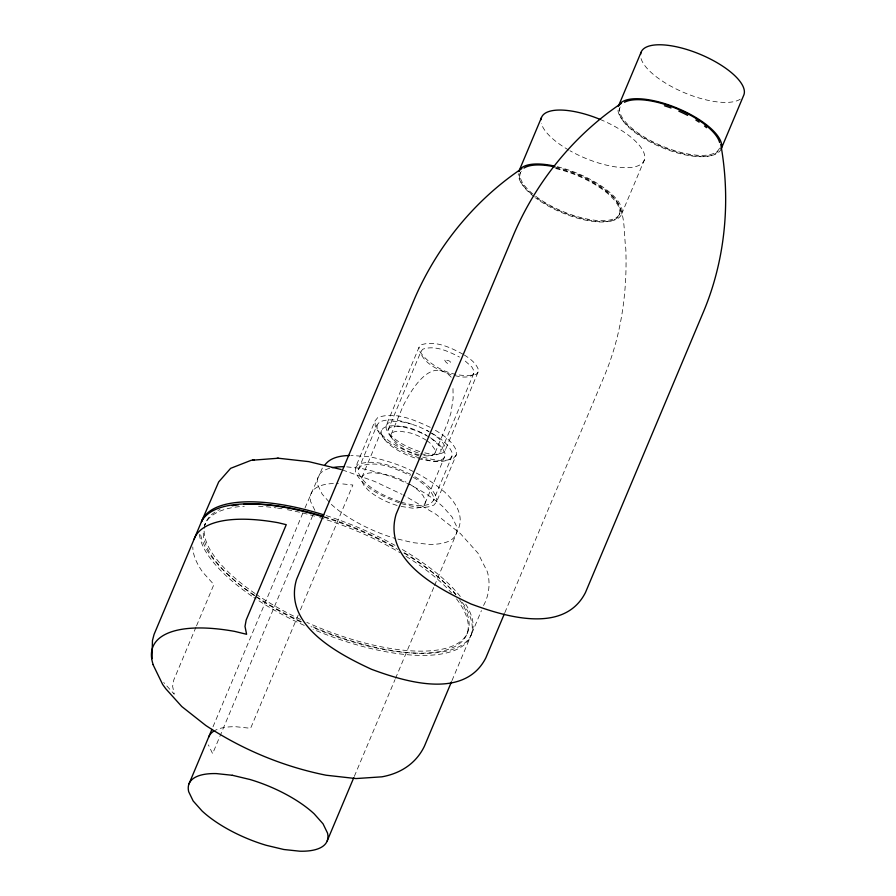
<?xml version="1.0" encoding="UTF-8"?>
<svg xmlns="http://www.w3.org/2000/svg" width="896" height="896" viewBox="0 0 896 896"><rect width="100%" height="100%" fill="white"/><g stroke="black" fill="none" stroke-linecap="round" stroke-linejoin="round"><path stroke-width="0.67" stroke-dasharray="4.48 3.36" d="M205.408 523.331L204.546 525.381A142.005 52.965 22.8 0 1 233.766 507.382M196 627.088L173.802 679.907L172.626 686.314L174.238 694.176L163.71 682.494M196.549 625.8L213.875 584.573L202.731 572.186A146.283 54.566 22.8 0 1 192.797 546.963M213.002 726.802L302.814 513.139M304.987 507.987L322.336 468.059M312.726 515.536L212.621 753.659L208.398 744.912M399.202 502.813C382.704 496.563 363.922 488.734 355.41 472.248L355.342 467.79L375.077 420.862L377.776 417.558C395.662 411.074 414.926 420.314 431.122 427.739M399.907 501.749C384.373 495.936 366.61 488.723 358.579 473.234L358.523 469.112L377.059 425.018L379.546 421.96C392.571 416.662 406.952 422.498 419.395 426.922M298.222 615.026L250.611 728.291L236.107 726.757A77.045 28.739 22.8 0 0 214.592 730.666M300.384 609.874L352.867 485.016L339.685 483.616M361.861 477.445L381.584 430.517M418.141 452.95C405.53 448.482 391.261 442.198 386.198 428.747L386.154 425.499L419.026 347.29L420.986 344.882C435.299 340.054 450.688 347.581 463.165 354.323M419.776 451.595C408.139 447.63 396.357 442.154 388.259 432.611L388.136 429.643L421.042 351.355L422.8 349.205C435.176 344.938 448.526 351.378 459.446 357.034M391.138 434.448L403.278 405.574C411.275 389.838 431.278 355.578 451.226 377.216M519.949 173.589L520.498 172.256A53.782 20.059 22.8 0 0 570.192 214.312A53.782 20.059 22.8 0 0 619.909 207.379A53.782 20.059 22.8 0 0 556.371 167.261M435.187 452.581L447.328 423.707L450.878 413.123L453.13 398.395L452.95 385.616M420.818 453.622C426.731 455.123 433.362 456.523 439.13 453.846L440.888 451.696L473.794 373.408L473.749 370.507L471.912 367.058L463.467 359.453M424.771 452.861C430.786 454.261 437.483 455.336 443.274 452.603L445.245 450.206L478.117 371.997L478.072 368.749C475.429 362.611 469.806 358.445 464.296 355.006M425.018 503.44L444.741 456.512M401.139 502.197C410.704 504.616 421.456 507.819 430.931 503.485L433.429 500.427L451.965 456.333L451.898 452.211C447.742 442.725 438.379 437.058 429.8 431.995M401.576 503.675C411.947 506.296 423.606 509.768 433.899 505.064L436.598 501.76L456.322 454.832L456.254 450.363C451.942 440.507 442.378 434.414 433.451 429.139M354.323 776.384L394.979 679.672M395.517 678.384L434 586.846M434.538 585.547L458.898 527.61C463.568 514.461 454.899 501.614 445.659 493.069L445.178 492.531C423.886 474.018 397.23 462.392 369.723 456.814L350.93 455.403M619.349 214.682L619.909 213.36M621.622 214.066L644.291 160.138M466.973 633.886L467.835 631.837M451.998 680.579L470.938 635.533M471.8 633.483L481.421 610.602M483.549 605.517C489.115 595.482 490.56 582.747 487.368 571.805L477.949 553.123L460.286 533.467L435.859 514.192L403.256 494.939M504.829 612.696L603.96 376.869C621.163 336.571 627.469 292.376 625.8 248.763C623.336 230.72 626.573 208.454 611.117 195.395C595.224 181.832 575.758 172.614 555.453 167.91M386.154 425.499L388.114 423.091C395.595 419.664 404.074 422.184 411.622 424.099M355.342 467.79L358.053 464.475C375.939 457.99 395.192 467.242 411.398 474.656M388.136 429.643L389.883 427.493C402.27 423.226 415.61 429.666 426.541 435.322M358.523 469.112L361.01 466.066C377.507 460.085 395.259 468.608 410.2 475.451M473.794 373.408L472.035 375.558C466.267 378.235 459.637 376.835 453.734 375.334M478.117 371.997L476.157 374.405C455.605 379.131 430.651 367.92 419.07 350.538L419.026 347.29M451.965 456.333L449.467 459.379C440.451 463.523 430.17 460.79 421.03 458.438M456.322 454.832L453.622 458.147C443.33 462.851 431.67 459.379 421.299 456.747M423.909 455.616L426.451 455.885A24.55 9.162 22.8 0 0 435.277 450.094L431.032 443.968A23.453 8.747 22.8 0 0 426.978 440.754M346.741 466.861L361.334 468.418L379.03 472.64A73.618 27.462 22.8 0 1 409.954 484.859M419.115 454.798L415.733 453.992A23.453 8.747 22.8 0 1 395.304 443.061L391.048 436.934A24.55 9.162 22.8 0 1 399.885 431.155L410.592 433.037A23.453 8.747 22.8 0 1 426.059 440.138M401.173 506.43L412.485 508.166A35.202 13.126 22.8 0 0 425.141 499.867L423.102 495.656L419.048 491.098A33.634 12.544 22.8 0 0 408.598 483.538M397.891 539.067L412.854 542.64L428.792 544.331A77.045 28.739 22.8 0 0 456.49 526.165L452.043 516.958L443.162 506.957A73.618 27.462 22.8 0 0 411.186 485.475M342.462 469.952L374.696 481.454L402.024 494.357M451.058 374.651C439.846 370.507 426.922 365.445 421.086 354.256L421.042 351.355M418.925 455.885C403.738 450.598 388.55 443.094 377.966 430.651M419.675 458.102C402.394 451.853 382.547 443.565 375.144 425.331L375.077 420.862M419.194 426.821L428.736 431.346M426.922 430.494L429.173 431.85M430.293 432.533C436.229 436.094 442.344 440.418 445.189 446.958L445.245 450.206M414.882 476.762C423.438 481.835 432.421 487.872 436.531 497.291L436.598 501.76M413.403 477.389C421.299 482.059 429.565 487.626 433.362 496.317L433.429 500.427M430.55 437.741L439.006 445.346L440.843 448.795L440.888 451.696M314.888 510.384L310.654 501.637A77.045 28.739 22.8 0 1 338.374 483.482M377.059 425.018L377.115 429.128M329.616 468.317A77.045 28.739 22.8 0 0 317.71 484.882L322.157 494.099L331.038 504.09A73.618 27.462 22.8 0 0 395.17 538.418M397.13 505.467A33.634 12.544 22.8 0 1 367.83 489.787L363.776 485.218L361.738 481.006A35.202 13.126 22.8 0 1 374.394 472.718L389.749 475.418A33.634 12.544 22.8 0 1 406.101 482.149M459.491 599.726A142.005 52.965 22.8 0 1 437.382 650.037A142.005 52.965 22.8 0 1 306.824 622.362M300.563 619.472A142.005 52.965 22.8 0 1 256.11 594.227M255.024 593.488A142.005 52.965 22.8 0 1 204.154 529.614M204.254 528.293A142.005 52.965 22.8 0 1 220.024 509.443M324.307 516.723A142.005 52.965 22.8 0 1 395.942 547.781M404.499 552.81A142.005 52.965 22.8 0 1 455.806 594.866M465.685 604.128A146.283 54.566 22.8 0 1 439.488 652.355A146.283 54.566 22.8 0 1 310.094 625.576M301.358 621.622A146.283 54.566 22.8 0 1 255.83 596.176M254.733 595.437A146.283 54.566 22.8 0 1 200.301 532.403M326.323 515.637A146.283 54.566 22.8 0 1 394.968 545.328M402.326 549.539A146.283 54.566 22.8 0 1 460.992 597.408M456.49 598.875A142.005 52.965 22.8 0 1 439.869 651.515A142.005 52.965 22.8 0 1 311.002 626.651M300.955 622.104A142.005 52.965 22.8 0 1 255.248 596.277M254.162 595.538A142.005 52.965 22.8 0 1 203.392 530.342M234.998 507.181A142.005 52.965 22.8 0 1 244.294 506.262M258.563 506.24A142.005 52.965 22.8 0 1 276.125 507.886M277.547 508.088A142.005 52.965 22.8 0 1 283.259 508.973M287.426 509.712A142.005 52.965 22.8 0 1 316.915 516.79M319.637 517.597A142.005 52.965 22.8 0 1 400.008 552.686M406.022 556.326A142.005 52.965 22.8 0 1 451.55 592.939M462.336 602.448A146.283 54.566 22.8 0 1 442.131 653.856A146.283 54.566 22.8 0 1 312.984 629.25M304.226 625.386A146.283 54.566 22.8 0 1 253.87 597.486M251.698 596.019A146.283 54.566 22.8 0 1 199.304 533.019M324.195 517.283A146.283 54.566 22.8 0 1 397.813 549.461M403.872 553.011A146.283 54.566 22.8 0 1 455.952 594.362M555.811 168.582A53.782 20.059 22.8 0 1 618.453 216.395A53.782 20.059 22.8 0 1 535.416 197.77M534.363 196.963A53.782 20.059 22.8 0 1 521.282 171.304M600.107 119.403A55.642 20.754 22.8 0 1 642.533 162.915A55.642 20.754 22.8 0 1 570.114 150.83M568.904 150.136A55.642 20.754 22.8 0 1 541.341 123.379M557.211 166.69A55.642 20.754 22.8 0 1 620.704 215.813A55.642 20.754 22.8 0 1 535.92 197.4M531.597 194.051A55.642 20.754 22.8 0 1 518.314 173.701M620.099 106.982A53.782 20.059 22.8 0 0 662.805 146.35A53.782 20.059 22.8 0 0 719.499 148.086L718.939 149.408A53.782 20.059 22.8 0 1 662.245 147.672A53.782 20.059 22.8 0 1 619.539 108.304M740.253 99.176A55.642 20.754 22.8 0 1 685.227 93.072A55.642 20.754 22.8 0 1 640.931 58.106M721.213 148.792A55.642 20.754 22.8 0 1 665.258 148.086A55.642 20.754 22.8 0 1 617.904 108.427M444.73 360.158C448.134 367.83 455.627 360.293 444.73 360.158M401.397 426.563L394.117 425.79A35.202 13.126 22.8 0 0 381.461 434.09L383.499 438.301L387.554 442.859A33.634 12.544 22.8 0 0 416.853 458.539L432.208 461.238A35.202 13.126 22.8 0 0 444.864 452.95L442.837 448.739L438.771 444.17A33.634 12.544 22.8 0 0 409.472 428.49L401.397 426.563"/><path stroke-width="1.34" d="M151.995 658.65L152.454 640.539L154.056 634.446L200.592 523.746A146.283 54.566 22.8 0 1 322.93 516.891M188.978 783.944L211.915 729.378M541.453 117.611L518.784 171.55A55.642 20.754 22.8 0 1 554.59 166.085M618.374 106.277L641.054 52.338M327.219 840.851L353.786 777.672M451.461 681.867L424.402 746.234C416.102 763.482 400.478 773.506 381.898 776.821L355.981 778.568L326.11 775.219C283.226 766.618 242.234 749.538 205.755 725.446L181.787 706.541L165.805 688.789L162.635 684.421L153.026 664.619M504.291 613.984L485.878 657.798C464.43 700.101 404.936 681.71 371.414 669.256C338.475 653.968 282.923 625.262 296.52 579.499L414.613 298.581C437.136 246.4 474.6 200.278 521.853 168.56M324.811 465.147C330.154 457.386 340.805 455.706 349.563 455.504M621.443 103.286C574.19 135.005 536.726 181.126 514.203 233.296L396.11 514.226C382.514 559.989 438.066 588.694 471.005 603.982C504.526 616.426 564.021 634.827 585.469 592.525L703.562 311.595C725.536 259.146 730.811 200.166 720.776 144.357M341.174 469.493L308.728 461.619L278.331 458.226L251.182 460.298L230.63 468.339L218.702 481.902L201.454 521.696A146.283 54.566 22.8 0 1 323.792 514.842M252.638 459.962L254.128 459.861M277.099 458.304L278.331 458.226M332.326 467.678A77.045 28.739 22.8 0 1 343.963 466.704M208.678 737.106A77.045 28.739 22.8 0 1 213.651 731.237M232.221 505.758A142.005 52.965 22.8 0 1 238.403 504.795M243.768 504.302A142.005 52.965 22.8 0 1 323.03 516.32M153.093 664.44A142.531 53.166 22.8 0 1 234.618 631.378L246.613 634.29L245 626.427L246.176 620.021L286.25 524.686L278.197 522.726A146.283 54.566 22.8 0 0 194.13 539.112M540.982 119.762A55.642 20.754 22.8 0 1 600.107 119.403M524.003 168.09A53.782 20.059 22.8 0 1 555.106 166.97M624.49 102.278A53.782 20.059 22.8 0 1 677.869 109.166A53.782 20.059 22.8 0 1 719.611 142.509M640.573 54.488A55.642 20.754 22.8 0 1 697.01 53.043A55.642 20.754 22.8 0 1 743.882 94.864L721.213 148.792A55.642 20.754 22.8 0 0 678.362 108.629A55.642 20.754 22.8 0 0 618.822 105.291M664.429 105.762A53.782 20.059 22.8 0 1 671.003 107.99M678.81 111.138A53.782 20.059 22.8 0 1 687.646 115.36M695.845 120.03A53.782 20.059 22.8 0 1 699.104 122.136M704.525 126.034A53.782 20.059 22.8 0 1 706.552 127.658M232.344 775.286L216.406 773.595A77.045 28.739 22.8 0 0 188.709 791.762L193.155 800.968L202.037 810.958A73.618 27.462 22.8 0 0 266.179 845.286L283.864 849.509L299.79 851.2A77.045 28.739 22.8 0 0 327.499 833.034L323.042 823.827L314.16 813.826A73.618 27.462 22.8 0 0 250.029 779.509L232.344 775.286"/></g></svg>
